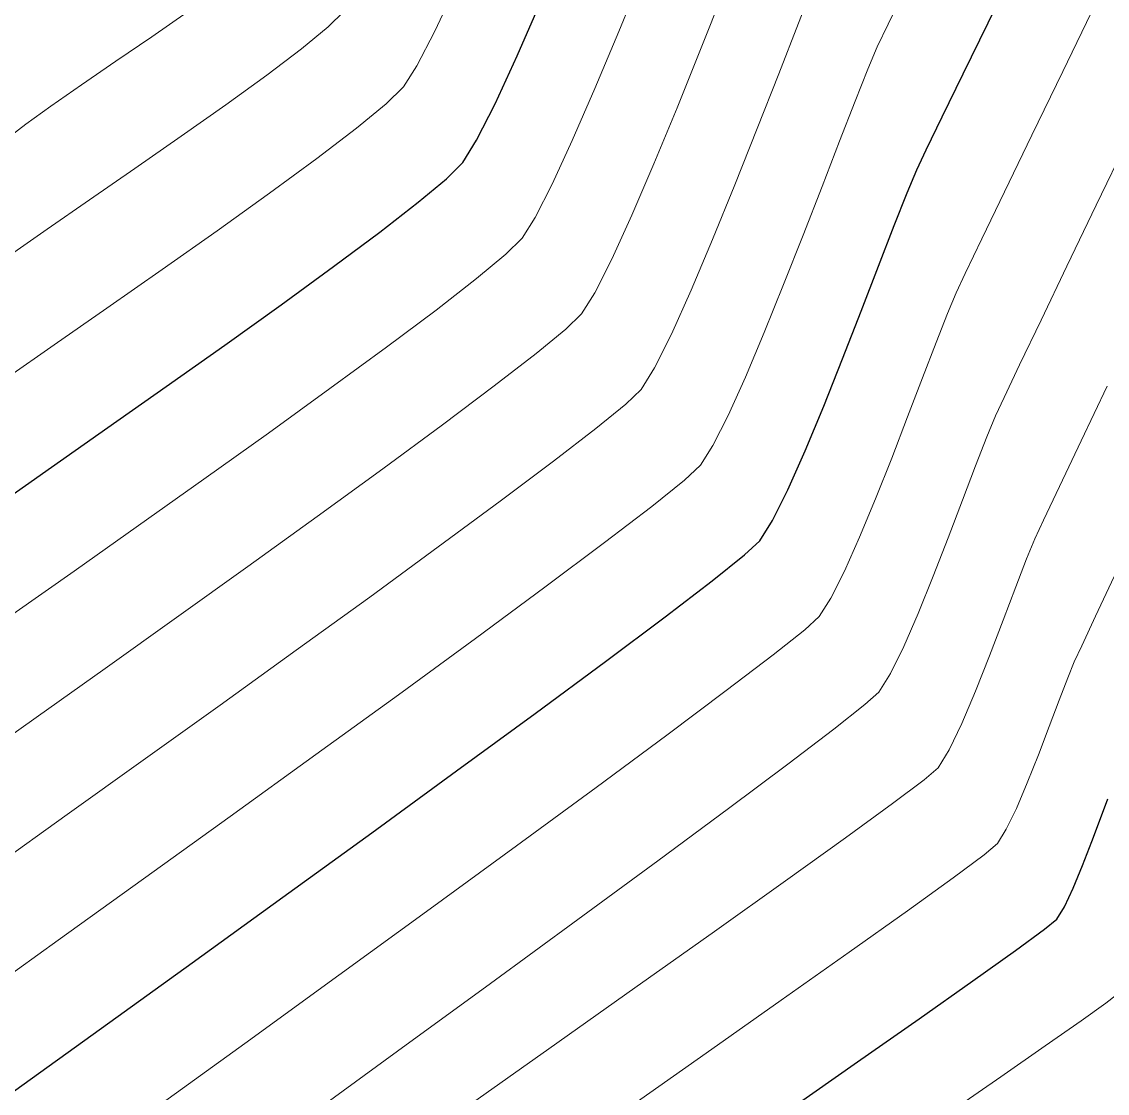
# Model space of a CAD drawing. Header units: millimetres. Extents: x 736950 to 740938, y 8500595 to 8502163.
# Drawn here: x 737905.55 to 737938.18, y 8501256.38 to 8501288.58 of the extents above; entities that cross this region are included whole.
import ezdxf

# ---------------------------------------------------------------- set-up
doc = ezdxf.new("R2010")
doc.units = ezdxf.units.MM
for name, color, linetype, lineweight in [('CONT-MJR', 80, 'Continuous', 30), ('CONT-MNR', 96, 'Continuous', 15), ('pista', 251, 'Continuous', 5)]:
    doc.layers.add(name, color=color, linetype=linetype, lineweight=lineweight)

msp = doc.modelspace()

# ---------------------------------------------------------------- hatches: boundary and pattern name
at = {"layer": 'pista'}
h = msp.add_hatch(dxfattribs=at)
h.set_pattern_fill('HONEY', color=256, scale=3, angle=9.94991650582834, style=0)
h.set_pattern_definition([(9.94991650582834, (1479841.21072825, -18.49207214638591), (0.4979252195647159, 0.4170677100899267), [0.375, -0.75]), (129.9499165058283, (1479841.21072825, -18.49207214638591), (-0.6101538418184378, 0.222682034283025), [0.3749999999999999, -0.7499999999999998]), (69.94991650582834, (1479841.21072825, -18.49207214638591), (-0.112228622253722, 0.6397497443729518), [-0.75, 0.375])])
h.paths.add_polyline_path([(737744.7999806425, 8501250.923935566), (737743.4751223363, 8501250.754223157), (737756.465848178, 8501242.026572531), (737763.5739612179, 8501242.006896213), (737770.002546867, 8501243.455222024), (737769.8468594846, 8501244.342704736), (737763.4750639071, 8501242.907173423), (737756.7405500773, 8501242.925815564)])
h.paths.add_polyline_path([(737794.2809870465, 8501256.017245878), (737809.7820272583, 8501263.709828075), (737823.391616501, 8501273.483615467), (737837.0791595323, 8501280.557800073), (737851.5530432165, 8501285.77819753), (737870.8510758049, 8501293.050216693, -0.9976846880626209), (737871.0089264096, 8501292.63424804), (737865.2748787645, 8501289.581801567, 0.7845063948290762), (737866.1540430214, 8501286.121818589), (737883.2588851704, 8501291.348365877), (737897.4188924351, 8501296.516943583), (737903.2981396064, 8501301.44146652, -0.5512150924587264), (737904.1219025984, 8501301.177325813), (737906.855912117, 8501297.98174819, 0.5618964424650519), (737910.2738656431, 8501298.536066804), (737914.22079628, 8501308.558674501), (737925.6412323939, 8501300.72656757, 0.340189525830376), (737928.7023693406, 8501300.894137181), (737936.9171069289, 8501306.117412793, -0.358727273887905), (737938.1716059428, 8501305.962964654), (737943.1732157968, 8501301.051021611, 0.3417074120720416), (737946.0555081918, 8501300.709858142), (737955.8779356404, 8501307.072689936), (737971.8320576148, 8501314.464803053), (737988.5677626224, 8501323.411181662), (738023.1375471824, 8501336.282937778), (738044.4246208373, 8501357.728329657), (738061.4456776979, 8501362.208386911), (738078.9085143938, 8501363.070318012), (738112.0997810266, 8501372.051506756), (738118.6561313582, 8501373.365123207), (738128.3493353954, 8501376.976906104), (738155.2251721952, 8501366.826195797), (738176.6167526407, 8501363.543890122), (738193.8053773039, 8501353.328603027), (738204.7313956148, 8501340.877429372), (738207.705198212, 8501335.751671141), (738214.35685511, 8501331.742925933), (738229.9282901662, 8501313.374534177), (738233.5603594936, 8501308.186787868), (738234.53883727, 8501308.358438132), (738230.6417003467, 8501313.924784988), (738214.9478837823, 8501332.43754055), (738208.3676942562, 8501336.403214611), (738205.4657963786, 8501341.405035153), (738194.387784551, 8501354.029418997), (738176.9261677533, 8501364.406946706), (738155.4549153853, 8501367.70147717), (738128.3514754312, 8501377.93815071), (738118.4090486554, 8501374.233504975), (738111.8936108743, 8501372.928085677), (738078.7671659255, 8501363.964436961), (738061.3074614278, 8501363.102660457), (738043.958527311, 8501358.536303693), (738022.6381405202, 8501337.057350922), (737988.196920163, 8501324.233464561), (737971.4304040315, 8501315.270615296), (737955.4419368334, 8501307.862588815), (737945.5806043665, 8501301.47455489, -0.3391433520832071), (737943.8038299843, 8501301.693147572), (737938.8116631231, 8501306.59581691, 0.3560082385246841), (737936.4342009705, 8501306.876887502), (737928.158540546, 8501301.61487459, -0.3502196171718997), (737926.1502499409, 8501301.468794718), (737914.5128481541, 8501309.44969617, 0.4302069892023044), (737913.4330382891, 8501309.014522241), (737909.4507249827, 8501298.90206584, -0.5704007069138802), (737907.5397775185, 8501298.566836312), (737904.9064502402, 8501301.644734057, 0.4931454261128044), (737902.7202336333, 8501302.131411942), (737896.9620044216, 8501297.308254998), (737882.9728831241, 8501292.20205278), (737866.0373022418, 8501287.027224885, -0.7384715771871906), (737865.6977918843, 8501288.787355538), (737871.5108758068, 8501291.881875956, 0.9119586051647783), (737870.5337161538, 8501293.892406015), (737851.2416702455, 8501286.62264278), (737836.7183275839, 8501281.384406622), (737822.9200107896, 8501274.252970394), (737809.3164408724, 8501264.483505804), (737793.8201376351, 8501256.79327439), (737778.9884914039, 8501246.402265295), (737769.846859484, 8501244.34270474), (737770.0025468671, 8501243.455222024), (737779.3594973255, 8501245.563292695)])
h.paths.add_polyline_path([(738260.5182952256, 8501271.251537092), (738234.538837269, 8501308.358438132), (738233.56035949, 8501308.186787868), (738259.6897886079, 8501270.86568047), (738269.3749442189, 8501234.589470252), (738274.5057655985, 8501215.583008338), (738279.7983711922, 8501189.602392923), (738280.7089290785, 8501189.641305126), (738275.382018582, 8501215.790318219), (738270.2441657205, 8501234.822827347)])

# ---------------------------------------------------------------- linework, layer by layer
at = {"layer": 'CONT-MJR', "extrusion": (0.8977886900598098, -0.4404264615128056, 0), "elevation": -3081683.099851651}
msp.add_lwpolyline([(7957366.624542272, 3595), (7957368.513113837, 3595)], dxfattribs=at)
at = {"layer": 'CONT-MJR'}
for points, elevation in [([(737920.4402670276, 8501287.546980109), (737921.1740607133, 8501289.228615647)], 3600), ([(737933.8417224766, 8501287.009413356), (737934.5920119826, 8501288.541344931)], 3595), ([(737919.7791979507, 8501286.111497747), (737920.4402670276, 8501287.546980109)], 3600), ([(737933.209759809, 8501285.71378443), (737933.8417224766, 8501287.009413356)], 3595), ([(737932.7329634314, 8501284.727154188), (737933.209759809, 8501285.71378443)], 3595), ([(737932.1603603017, 8501283.437547954), (737932.4481727959, 8501284.122218665)], 3595), ([(737931.7710366863, 8501282.449210964), (737932.1603603017, 8501283.437547954)], 3595), ([(737931.3029917598, 8501281.2352814), (737931.7710366863, 8501282.449210964)], 3595), ([(737914.9226667405, 8501281.21719168), (737916.317102641, 8501282.256545596)], 3600), ([(737930.7790153313, 8501279.87383297), (737931.3029917598, 8501281.2352814)], 3595), ([(737928.5795907851, 8501274.514324753), (737929.0993951274, 8501275.685111567)], 3595), ([(737928.1178039877, 8501273.58638761), (737928.5795907851, 8501274.514324753)], 3595), ([(737927.7368245447, 8501272.97937385), (737928.1178039877, 8501273.58638761)], 3595), ([(737924.890724653, 8501270.69626881), (737926.3055842463, 8501271.778781258)], 3595), ([(737937.9717624389, 8501264.63622222), (737938.1974368934, 8501265.226569341)], 3590), ([(737913.402916094, 8501262.269243974), (737916.0740388976, 8501264.20593571)], 3595), ([(737937.4294850207, 8501263.222069126), (737937.7096466142, 8501263.943714162)], 3590), ([(737937.1496732604, 8501262.544311065), (737937.4294850207, 8501263.222069126)], 3590), ([(737936.2889790636, 8501261.303583175), (737936.6646816445, 8501261.612551715)], 3590), ([(737935.4173961143, 8501260.664856007), (737936.2889790636, 8501261.303583175)], 3590), ([(737932.5244004406, 8501258.617575701), (737934.1343856292, 8501259.75123269)], 3590), ([(737928.6613172842, 8501255.90961064), (737930.6718933813, 8501257.318747526)], 3590)]:
    msp.add_lwpolyline(points, dxfattribs=dict(at, elevation=elevation))
at = {"layer": 'CONT-MJR', "extrusion": (0.8924190098854595, -0.4512076138487205, 0), "elevation": -3177311.382287436}
msp.add_lwpolyline([(7919663.127324293, 3600), (7919664.357159511, 3600)], dxfattribs=at)
at = {"layer": 'CONT-MJR', "extrusion": (0.8491615279529423, -0.5281332213037013, 0), "elevation": -3863198.423647206}
msp.add_lwpolyline([(7608683.042618779, 3600), (7608683.829010313, 3600)], dxfattribs=at)
at = {"layer": 'CONT-MJR', "extrusion": (0.9047523717141331, -0.4259379601275884, 0), "elevation": -2953373.484833723}
msp.add_lwpolyline([(8005870.41387972, 3595), (8005871.082499712, 3595)], dxfattribs=at)
at = {"layer": 'CONT-MJR', "extrusion": (0.7058497408580476, -0.7083615908070023, 0), "elevation": -5501123.503290107}
msp.add_lwpolyline([(6523342.005019107, 3600), (6523342.694129602, 3600)], dxfattribs=at)
at = {"layer": 'CONT-MJR', "extrusion": (0.640425334901504, -0.7680204361970433, 0), "elevation": -6056578.150482651}
msp.add_lwpolyline([(6011172.805837002, 3600.000000000013), (6011173.91363732, 3600.000000000013)], dxfattribs=at)
at = {"layer": 'CONT-MJR', "extrusion": (0.6126879983635783, -0.7903248804518505, 0), "elevation": -6266662.4118064}
msp.add_lwpolyline([(5791827.234384343, 3600.000000000006), (5791828.693166858, 3600.000000000006)], dxfattribs=at)
at = {"layer": 'CONT-MJR', "extrusion": (0.5883245187907812, -0.8086249195947377, 0), "elevation": -6440214.398917436}
msp.add_lwpolyline([(5598206.627991878, 3600.000000000013), (5598208.576218555, 3600.000000000013)], dxfattribs=at)
at = {"layer": 'CONT-MJR', "extrusion": (0.5821995608456728, -0.8130459220432176, 0), "elevation": -6482318.267145785}
msp.add_lwpolyline([(5549396.876106703, 3600.00000000001), (5549398.961792503, 3600.00000000001)], dxfattribs=at)
at = {"layer": 'CONT-MJR', "extrusion": (0.9318595118623259, -0.362819307854072, 0), "elevation": -2396780.664176419}
msp.add_lwpolyline([(8189732.512396554, 3595.000000000003), (8189734.047921567, 3595.000000000003)], dxfattribs=at)
at = {"layer": 'CONT-MJR', "extrusion": (0.5780550663966889, -0.8159977574804479, 0), "elevation": -6510470.914080392}
msp.add_lwpolyline([(5516339.415414504, 3600.000000000006), (5516341.566838285, 3600.000000000006)], dxfattribs=at)
at = {"layer": 'CONT-MJR', "extrusion": (0.9287997098973048, -0.370582108168598, 0), "elevation": -2465032.311490154}
msp.add_lwpolyline([(8169447.157576723, 3595.00000000001), (8169448.688870302, 3595.00000000001)], dxfattribs=at)
at = {"layer": 'CONT-MJR', "extrusion": (0.5753101218033896, -0.8179353664872115, 0), "elevation": -6528968.587931764}
msp.add_lwpolyline([(5494431.514876911, 3600), (5494433.660254961, 3600)], dxfattribs=at)
at = {"layer": 'CONT-MJR', "extrusion": (0.9234330565107516, -0.3837595472991013, 0), "elevation": -2581017.584640604}
msp.add_lwpolyline([(8133546.32726582, 3595), (8133547.773567497, 3595)], dxfattribs=at)
at = {"layer": 'CONT-MJR', "extrusion": (0.5737005295261678, -0.8190651393029705, 0), "elevation": -6539760.830129163}
msp.add_lwpolyline([(5481579.527114878, 3600.000000000007), (5481581.594629481, 3600.000000000007)], dxfattribs=at)
at = {"layer": 'CONT-MJR', "extrusion": (-0.573189041809879, 0.8194231643961948, 0), "elevation": 6543181.930056343}
msp.add_lwpolyline([(-5477493.500490036, 3600.000000000011), (-5477495.418305776, 3600.000000000011)], dxfattribs=at)
at = {"layer": 'CONT-MJR', "extrusion": (0.6773397252110589, -0.7356703722802812, 0), "elevation": -5754306.887105912}
msp.add_lwpolyline([(6301120.849952137, 3595.00000000001), (6301121.476658951, 3595.00000000001)], dxfattribs=at)
at = {"layer": 'CONT-MJR', "extrusion": (0.6246688595994973, -0.7808897590868149, 0), "elevation": -6177596.48748626}
msp.add_lwpolyline([(5886718.842188187, 3595.000000000013), (5886720.084605124, 3595.000000000013)], dxfattribs=at)
at = {"layer": 'CONT-MJR', "extrusion": (-0.5992693328542816, 0.8005474793542131, 0), "elevation": 6363455.070244706}
msp.add_lwpolyline([(-5685292.48750299, 3595.000000000003), (-5685294.72978902, 3595.000000000003)], dxfattribs=at)
at = {"layer": 'CONT-MJR', "extrusion": (0.5942971722940482, -0.804245529053969, 0), "elevation": -6398562.258934154}
msp.add_lwpolyline([(5645749.063050561, 3595), (5645751.68759877, 3595)], dxfattribs=at)
at = {"layer": 'CONT-MJR', "extrusion": (0.5910170118173551, -0.8066590926422911, 0), "elevation": -6421501.108582919}
msp.add_lwpolyline([(5619641.63148652, 3595), (5619644.559655099, 3595)], dxfattribs=at)
at = {"layer": 'CONT-MJR', "extrusion": (0.5887021101334178, -0.8083500637251544, 0), "elevation": -6437584.712724444}
msp.add_lwpolyline([(5601206.682309208, 3595.000000000006), (5601209.835416343, 3595.000000000006)], dxfattribs=at)
at = {"layer": 'CONT-MJR', "extrusion": (0.935247921409118, -0.3539933975371915, 0), "elevation": -2319236.5977194}
msp.add_lwpolyline([(8212014.50971758, 3590.000000000006), (8212015.250171572, 3590.000000000006)], dxfattribs=at)
at = {"layer": 'CONT-MJR', "extrusion": (0.9065929950271074, -0.4220060916240181, 0), "elevation": -2918575.929530322}
msp.add_lwpolyline([(8018598.425324867, 3590), (8018599.043956516, 3590)], dxfattribs=at)
at = {"layer": 'CONT-MJR', "extrusion": (0.5856926084929132, -0.8105332617214219, 0), "elevation": -6458365.410043765}
msp.add_lwpolyline([(5577226.464420608, 3595.000000000003), (5577229.831289417, 3595.000000000003)], dxfattribs=at)
at = {"layer": 'CONT-MJR', "extrusion": (0.8560866218884517, -0.5168323672368237, 0), "elevation": -3761989.4572797}
msp.add_lwpolyline([(7659205.888957624, 3590), (7659206.322222462, 3590)], dxfattribs=at)
at = {"layer": 'CONT-MJR', "extrusion": (0.5800550928395498, -0.8145772457360329, 0), "elevation": -6496890.300615187}
msp.add_lwpolyline([(5532303.368976856, 3590), (5532304.944039861, 3590)], dxfattribs=at)
at = {"layer": 'CONT-MJR', "extrusion": (-0.5846860516971372, 0.8112596507597386, 0), "elevation": 6465283.38133915}
msp.add_lwpolyline([(-5569202.117645918, 3595.000000000011), (-5569205.473320534, 3595.000000000011)], dxfattribs=at)
at = {"layer": 'CONT-MJR', "extrusion": (0.5740771907567075, -0.8188011840812682, 0), "elevation": -6537210.391676264}
msp.add_lwpolyline([(5484596.427362668, 3590), (5484598.689825272, 3590)], dxfattribs=at)
at = {"layer": 'CONT-MJR', "extrusion": (-0.5839042327423543, 0.81182254648757, 0), "elevation": 6470645.61376074}
msp.add_lwpolyline([(-5562967.772215896, 3595.000000000013), (-5562971.037973402, 3595.000000000013)], dxfattribs=at)
at = {"layer": 'CONT-MNR'}
for points, elevation in [([(737923.4965869613, 8501288.286157386), (737924.237216011, 8501290.092949519)], 3599), ([(737917.9531468146, 8501288.267508592), (737918.5685296708, 8501289.569681797)], 3601), ([(737914.7615302657, 8501288.419404434), (737915.2378246051, 8501288.89292484)], 3602), ([(737928.302944682, 8501287.014215002), (737928.8948735733, 8501288.536766188)], 3597), ([(737913.9645306156, 8501287.765820831), (737914.7615302657, 8501288.419404434)], 3602), ([(737922.7741456062, 8501286.567417782), (737923.4965869613, 8501288.286157386)], 3599), ([(737912.9159782904, 8501286.97294365), (737913.9645306156, 8501287.765820831)], 3602), ([(737907.3517477795, 8501286.678711275), (737908.3835023547, 8501287.38598738)], 3603), ([(737917.0233960247, 8501286.619560415), (737917.4268541181, 8501287.254998604)], 3601), ([(737911.6850259269, 8501286.081542501), (737912.9159782904, 8501286.97294365)], 3602), ([(737905.6718045797, 8501285.4982021), (737906.4277070485, 8501286.03832964)], 3603), ([(737915.6141844906, 8501285.375250459), (737916.5070422635, 8501286.10928305)], 3601), ([(737914.4194481997, 8501284.463805122), (737915.6141844906, 8501285.375250459)], 3601), ([(737908.9525316296, 8501284.166246766), (737910.3408261612, 8501285.132387003)], 3602), ([(737921.4894823268, 8501283.694065541), (737922.0963060329, 8501285.011723049)], 3599), ([(737937.8472814561, 8501283.065307897), (737938.7943968212, 8501285.029216364)], 3593), ([(737907.5892949685, 8501283.223891407), (737908.9525316296, 8501284.166246766)], 3602), ([(737906.3202688139, 8501282.346090544), (737907.5892949685, 8501283.223891407)], 3602), ([(737923.2840559797, 8501281.44284761), (737923.8842067855, 8501282.75998867)], 3598), ([(737909.7702231548, 8501281.128417514), (737911.4228420384, 8501282.294046162)], 3601), ([(737925.6684278487, 8501280.505110277), (737926.3132713324, 8501282.027888171)], 3597), ([(737933.6321931122, 8501280.426121244), (737933.908520369, 8501281.015017044)], 3594), ([(737936.185535245, 8501279.609966198), (737936.9656145708, 8501281.23396046)], 3593), ([(737918.0033566615, 8501279.91131376), (737919.2203220145, 8501280.855699362)], 3599), ([(737922.3801102847, 8501279.799467133), (737922.7737371629, 8501280.429586224)], 3598), ([(737933.3715162151, 8501279.805890791), (737933.6321931122, 8501280.426121244)], 3594), ([(737906.5294812511, 8501278.8673743), (737908.1142277281, 8501279.970746063)], 3601), ([(737916.5145185279, 8501278.796517568), (737918.0033566615, 8501279.91131376)], 3599), ([(737921.9048879383, 8501279.338724941), (737922.3801102847, 8501279.799467133)], 3598), ([(737921.0091392492, 8501278.60191758), (737921.9048879383, 8501279.338724941)], 3598), ([(737924.5677300778, 8501278.1705509), (737925.0776131115, 8501279.191442305)], 3597), ([(737927.29948867, 8501277.899879085), (737927.8635768861, 8501279.233748205)], 3596), ([(737932.1754922012, 8501276.700066961), (737932.6253666292, 8501277.878189359)], 3594), ([(737918.1986246151, 8501276.463478997), (737919.7535046608, 8501277.629887963)], 3598), ([(737922.808964748, 8501276.355366597), (737923.7069060764, 8501277.088077689)], 3597), ([(737916.4051395556, 8501275.143533597), (737918.1986246151, 8501276.463478997)], 3598), ([(737931.69815019, 8501275.465329168), (737932.1754922012, 8501276.700066961)], 3594), ([(737911.0270062207, 8501274.830683617), (737912.9653194291, 8501276.216100685)], 3599), ([(737936.7392499644, 8501274.606703265), (737937.3926009334, 8501275.981843835)], 3592), ([(737933.8261660023, 8501274.19974133), (737934.2176519837, 8501275.234350687)], 3593), ([(737924.4844428886, 8501274.010253591), (737925.4692410172, 8501274.802923976)], 3596), ([(737918.0721700008, 8501272.7947853), (737919.9323943666, 8501274.168153558)], 3597), ([(737923.0647189175, 8501272.921824744), (737924.4844428886, 8501274.010253591)], 3596), ([(737921.277929281, 8501271.584735049), (737923.0647189175, 8501272.921824744)], 3596), ([(737935.4270166433, 8501271.591334721), (737935.750944437, 8501272.433016425)], 3592), ([(737905.2894984956, 8501270.77481967), (737907.1280718755, 8501272.069941299)], 3599), ([(737932.4965233834, 8501270.797465697), (737932.9477986721, 8501271.910578538)], 3593), ([(737913.8038546378, 8501269.691359527), (737916.0095893099, 8501271.288998343)], 3597), ([(737908.0579580314, 8501269.145245882), (737910.1994587197, 8501270.670907905)], 3598), ([(737932.0609243857, 8501269.79962563), (737932.4965233834, 8501270.797465697)], 3593), ([(737937.4089928981, 8501269.825248035), (737937.8206704835, 8501270.708306713)], 3591), ([(737911.514168328, 8501268.042435702), (737913.8038546378, 8501269.691359527)], 3597), ([(737934.217669692, 8501268.456345368), (737934.6393525365, 8501269.519530578)], 3592), ([(737936.7296663265, 8501268.193786902), (737936.9865560832, 8501268.861279516)], 3591), ([(737924.9350905202, 8501267.137043223), (737926.7277120646, 8501268.47873041)], 3594), ([(737928.5722704356, 8501266.266754385), (737929.9578553995, 8501267.32170254)], 3593), ([(737906.9197501708, 8501264.753000386), (737909.1997327246, 8501266.382793704)], 3597), ([(737926.7899357573, 8501264.933548313), (737928.5722704356, 8501266.266754385)], 3593), ([(737935.4436930073, 8501264.938274639), (737935.7705981305, 8501265.707595017)], 3591), ([(737930.3133409672, 8501264.052821068), (737931.7247703738, 8501265.081902573)], 3592), ([(737904.7334230108, 8501263.193622587), (737906.9197501708, 8501264.753000386)], 3597), ([(737933.5447838481, 8501262.852551065), (737934.4738349312, 8501263.544726664)], 3591), ([(737919.6394554279, 8501259.674832856), (737922.2658260542, 8501261.59654252)], 3593), ([(737904.1928181702, 8501259.218803305), (737906.6489824747, 8501260.977785647)], 3596), ([(737921.3955961143, 8501257.712888788), (737923.9808414935, 8501259.54178333)], 3592), ([(737926.1178537061, 8501257.579051824), (737928.3784919052, 8501259.17263972)], 3591), ([(737938.1333139362, 8501259.086187858), (737938.4502530645, 8501259.339187287)], 3589), ([(737909.4111711507, 8501255.813874105), (737912.2609225485, 8501257.875060653)], 3594), ([(737913.9465936237, 8501255.53022512), (737916.8471438847, 8501257.63904538)], 3593), ([(737923.7151977385, 8501255.885743907), (737926.1178537061, 8501257.579051824)], 3591)]:
    msp.add_lwpolyline(points, dxfattribs=dict(at, elevation=elevation))
at = {"layer": 'CONT-MNR', "extrusion": (0.9318357850320952, -0.3628802415861448, 0), "elevation": -2397321.086962856}
msp.add_lwpolyline([(8189584.693086989, 3597), (8189586.102485439, 3597)], dxfattribs=at)
at = {"layer": 'CONT-MNR', "extrusion": (0.9294193183312771, -0.3690253794966198, 0), "elevation": -2451348.297101957}
msp.add_lwpolyline([(8173574.463770195, 3598), (8173576.335942959, 3598)], dxfattribs=at)
at = {"layer": 'CONT-MNR', "extrusion": (0.8975186157975071, -0.4409765688751806, 0), "elevation": -3086561.696928304}
msp.add_lwpolyline([(7955475.228807108, 3596.000000000013), (7955476.365922637, 3596.000000000013)], dxfattribs=at)
at = {"layer": 'CONT-MNR', "extrusion": (0.8996443692264827, -0.4366234177401439, 0), "elevation": -3047980.299391108}
msp.add_lwpolyline([(7970335.555534706, 3594.000000000013), (7970337.835127953, 3594.000000000013)], dxfattribs=at)
at = {"layer": 'CONT-MNR', "extrusion": (0.570796739632146, -0.8210913968769323, 0), "elevation": -6559138.227920966}
msp.add_lwpolyline([(5458398.656820869, 3603.000000000006), (5458399.954982094, 3603.000000000006)], dxfattribs=at)
at = {"layer": 'CONT-MNR', "extrusion": (0.9035749648909692, -0.4284300209162331, 0), "elevation": -2975430.701717555}
msp.add_lwpolyline([(7997702.748898575, 3596.00000000001), (7997703.505656177, 3596.00000000001)], dxfattribs=at)
at = {"layer": 'CONT-MNR', "extrusion": (0.8872930119629041, -0.4612061479661753, 0), "elevation": -3266096.971378544}
msp.add_lwpolyline([(7883464.828006066, 3601.00000000001), (7883465.96912853, 3601.00000000001)], dxfattribs=at)
at = {"layer": 'CONT-MNR', "extrusion": (0.5659934059237018, -0.8244097673189517, 0), "elevation": -6590893.076555253}
msp.add_lwpolyline([(5420011.481077088, 3603.000000000013), (5420012.789945622, 3603.000000000013)], dxfattribs=at)
at = {"layer": 'CONT-MNR', "extrusion": (0.9271569359897869, -0.3746732123411417, 0), "elevation": -2501031.619882353}
msp.add_lwpolyline([(8158507.092001682, 3598.000000000003), (8158508.982948383, 3598.000000000003)], dxfattribs=at)
at = {"layer": 'CONT-MNR', "extrusion": (0.9211910793553644, -0.3891105181257617, 0), "elevation": -2628164.81000651}
msp.add_lwpolyline([(8118446.597574978, 3596.000000000006), (8118447.317800784, 3596.000000000006)], dxfattribs=at)
at = {"layer": 'CONT-MNR', "extrusion": (0.931127660479702, -0.3646934053278135, 0), "elevation": -2413257.856560549}
msp.add_lwpolyline([(8184899.304288409, 3597), (8184901.074301155, 3597)], dxfattribs=at)
at = {"layer": 'CONT-MNR', "extrusion": (0.9293523760653161, -0.3691939342699866, 0), "elevation": -2452825.737793789}
msp.add_lwpolyline([(8173130.020786949, 3596.00000000001), (8173131.060141487, 3596.00000000001)], dxfattribs=at)
at = {"layer": 'CONT-MNR', "extrusion": (0.8998320674079595, -0.4362364616401495, 0), "elevation": -3044552.165095787}
msp.add_lwpolyline([(7971643.553959595, 3594.000000000013), (7971645.682499168, 3594.000000000013)], dxfattribs=at)
at = {"layer": 'CONT-MNR', "extrusion": (-0.5696074406801427, 0.8219168835848416, 0), "elevation": 6567033.535339586}
msp.add_lwpolyline([(-5448893.53422098, 3603.000000000006), (-5448894.6584718, 3603.000000000006)], dxfattribs=at)
at = {"layer": 'CONT-MNR', "extrusion": (0.7029092643852762, -0.7112795273599191, 0), "elevation": -5528102.416619464}
msp.add_lwpolyline([(6500497.669765016, 3601.000000000003), (6500498.395715564, 3601.000000000003)], dxfattribs=at)
at = {"layer": 'CONT-MNR', "extrusion": (0.9167572077976027, -0.3994448922581724, 0), "elevation": -2719299.474982061}
msp.add_lwpolyline([(8088373.522292725, 3599.000000000006), (8088375.219246642, 3599.000000000006)], dxfattribs=at)
at = {"layer": 'CONT-MNR', "extrusion": (0.9320690295394154, -0.3622807256444268, 0), "elevation": -2392049.87105554}
msp.add_lwpolyline([(8191122.314343678, 3596.000000000003), (8191123.601256157, 3596.000000000003)], dxfattribs=at)
at = {"layer": 'CONT-MNR', "extrusion": (0.5768083629909802, -0.8168794968559719, 0), "elevation": -6518892.6658474}
msp.add_lwpolyline([(5506396.188470601, 3602.00000000001), (5506397.834000661, 3602.00000000001)], dxfattribs=at)
at = {"layer": 'CONT-MNR', "extrusion": (0.9238001319560476, -0.3828750660437279, 0), "elevation": -2573234.994291089}
msp.add_lwpolyline([(8136020.469543677, 3598.000000000006), (8136022.295818084, 3598.000000000006)], dxfattribs=at)
at = {"layer": 'CONT-MNR', "extrusion": (0.6105292833689913, -0.7919936831496486, 0), "elevation": -6282451.392227013}
msp.add_lwpolyline([(5774699.707923671, 3603), (5774700.373762052, 3603)], dxfattribs=at)
at = {"layer": 'CONT-MNR', "extrusion": (0.9291967250575935, -0.3695855058606098, 0), "elevation": -2456271.889882227}
msp.add_lwpolyline([(8172092.068754732, 3597), (8172093.887527632, 3597)], dxfattribs=at)
at = {"layer": 'CONT-MNR', "extrusion": (0.9326402900515992, -0.3608075517120852, 0), "elevation": -2379104.449271419}
msp.add_lwpolyline([(8194890.200638078, 3596.00000000001), (8194891.663323727, 3596.00000000001)], dxfattribs=at)
at = {"layer": 'CONT-MNR', "extrusion": (0.9001579854977647, -0.4355635443245981, 0), "elevation": -3038590.996443111}
msp.add_lwpolyline([(7973915.816631285, 3594), (7973917.706730478, 3594)], dxfattribs=at)
at = {"layer": 'CONT-MNR', "extrusion": (0.591261656399677, -0.8064797912356578, 0), "elevation": -6419813.617680346}
msp.add_lwpolyline([(5621594.837335474, 3601.000000000003), (5621596.600540619, 3601.000000000003)], dxfattribs=at)
at = {"layer": 'CONT-MNR', "extrusion": (0.9186331042368938, -0.3951116548522557, 0), "elevation": -2681074.591226652}
msp.add_lwpolyline([(8101122.098847927, 3598.000000000009), (8101123.777165531, 3598.000000000009)], dxfattribs=at)
at = {"layer": 'CONT-MNR', "extrusion": (0.8918989130134196, -0.4522348161801354, 0), "elevation": -3186425.094322384}
msp.add_lwpolyline([(7915998.348715027, 3599.00000000001), (7915999.475107186, 3599.00000000001)], dxfattribs=at)
at = {"layer": 'CONT-MNR', "extrusion": (0.9259997240508975, -0.3775241860565514, 0), "elevation": -2526120.015556522}
msp.add_lwpolyline([(8150769.842690778, 3597.000000000006), (8150771.622627787, 3597.000000000006)], dxfattribs=at)
at = {"layer": 'CONT-MNR', "extrusion": (0.931886985312667, -0.3627487375648182, 0), "elevation": -2396162.906644229}
msp.add_lwpolyline([(8189917.03526797, 3596.00000000001), (8189918.601908049, 3596.00000000001)], dxfattribs=at)
at = {"layer": 'CONT-MNR', "extrusion": (0.5820985346433281, -0.8131182546014388, 0), "elevation": -6483010.662876008}
msp.add_lwpolyline([(5548593.214145325, 3601), (5548595.150661739, 3601)], dxfattribs=at)
at = {"layer": 'CONT-MNR', "extrusion": (0.900739030241846, -0.4343606789282138, 0), "elevation": -3027936.323438901}
msp.add_lwpolyline([(7977966.241852524, 3594), (7977967.80612625, 3594)], dxfattribs=at)
at = {"layer": 'CONT-MNR', "extrusion": (0.9010195517158214, -0.4337784773658329, 0), "elevation": -3022777.195373523}
msp.add_lwpolyline([(7979921.779769431, 3593), (7979923.812297395, 3593)], dxfattribs=at)
at = {"layer": 'CONT-MNR', "extrusion": (0.8478926443640608, -0.5301679579466496, 0), "elevation": -3881429.91224731}
msp.add_lwpolyline([(7599396.391951382, 3599), (7599397.119173207, 3599)], dxfattribs=at)
at = {"layer": 'CONT-MNR', "extrusion": (-0.5727220183311005, 0.819749650636553, 0), "elevation": 6546308.036086794}
msp.add_lwpolyline([(-5473768.683117085, 3602), (-5473770.031898396, 3602)], dxfattribs=at)
at = {"layer": 'CONT-MNR', "extrusion": (0.7020847408389294, -0.7120934044640025, 0), "elevation": -5535624.10417489}
msp.add_lwpolyline([(6494088.12097183, 3599.000000000003), (6494088.809291864, 3599.000000000003)], dxfattribs=at)
at = {"layer": 'CONT-MNR', "extrusion": (0.9299474200111816, -0.3676925291796761, 0), "elevation": -2439622.735685677}
msp.add_lwpolyline([(8177074.811944261, 3596.000000000006), (8177076.410751928, 3596.000000000006)], dxfattribs=at)
at = {"layer": 'CONT-MNR', "extrusion": (0.9019204875570754, -0.4319021117392314, 0), "elevation": -3006163.51231691}
msp.add_lwpolyline([(7986194.731337817, 3594.00000000001), (7986195.8824057, 3594.00000000001)], dxfattribs=at)
at = {"layer": 'CONT-MNR', "extrusion": (0.638718991126621, -0.7694400888790444, 0), "elevation": -6069903.277258022}
msp.add_lwpolyline([(5997714.161906485, 3599.000000000013), (5997715.310883132, 3599.000000000013)], dxfattribs=at)
at = {"layer": 'CONT-MNR', "extrusion": (0.8931230749693804, -0.4498123752824491, 0), "elevation": -3164925.286204312}
msp.add_lwpolyline([(7924616.514078799, 3598.00000000001), (7924617.64859364, 3598.00000000001)], dxfattribs=at)
at = {"layer": 'CONT-MNR', "extrusion": (0.5729555727374549, -0.8195864272113681, 0), "elevation": -6544745.111732371}
msp.add_lwpolyline([(5475635.209590451, 3601.000000000013), (5475637.230116134, 3601.000000000013)], dxfattribs=at)
at = {"layer": 'CONT-MNR', "extrusion": (0.926573349978793, -0.3761141144773448, 0), "elevation": -2513706.818328719}
msp.add_lwpolyline([(8154603.863676606, 3596.000000000013), (8154605.422955508, 3596.000000000013)], dxfattribs=at)
at = {"layer": 'CONT-MNR', "extrusion": (0.9120087387222621, -0.4101707699169075, 0), "elevation": -2813982.111927012}
msp.add_lwpolyline([(8055916.210138671, 3597), (8055917.650550276, 3597)], dxfattribs=at)
at = {"layer": 'CONT-MNR', "extrusion": (0.9309642152962679, -0.3651104351258726, 0), "elevation": -2416916.406901059}
msp.add_lwpolyline([(8183813.522425196, 3594), (8183814.45787332, 3594)], dxfattribs=at)
at = {"layer": 'CONT-MNR', "extrusion": (0.9019774839908123, -0.4317830686509188, 0), "elevation": -3005106.773475836}
msp.add_lwpolyline([(7986589.656284114, 3593.00000000001), (7986591.143958672, 3593.00000000001)], dxfattribs=at)
at = {"layer": 'CONT-MNR', "extrusion": (0.5717463722485299, -0.8204304271665244, 0), "elevation": -6552812.471332239}
msp.add_lwpolyline([(5465974.567284215, 3601.000000000013), (5465976.321085621, 3601.000000000013)], dxfattribs=at)
at = {"layer": 'CONT-MNR', "extrusion": (0.5909524163395933, -0.8067064160042339, 0), "elevation": -6421962.60207986}
msp.add_lwpolyline([(5619131.126569964, 3599), (5619133.233516186, 3599)], dxfattribs=at)
at = {"layer": 'CONT-MNR', "extrusion": (0.9338970990300246, -0.357541897437635, 0), "elevation": -2350409.885102914}
msp.add_lwpolyline([(8203160.579543888, 3594.00000000001), (8203161.711181101, 3594.00000000001)], dxfattribs=at)
at = {"layer": 'CONT-MNR', "extrusion": (0.6121438269035312, -0.7907464417775774, 0), "elevation": -6270642.014539166}
msp.add_lwpolyline([(5787512.041330192, 3598.000000000003), (5787513.629240706, 3598.000000000003)], dxfattribs=at)
at = {"layer": 'CONT-MNR', "extrusion": (0.8484309936335711, -0.5293060069959071, 0), "elevation": -3873699.528589914}
msp.add_lwpolyline([(7603335.032228837, 3597), (7603335.791805278, 3597)], dxfattribs=at)
at = {"layer": 'CONT-MNR', "extrusion": (0.9030449768889153, -0.4295460041901201, 0), "elevation": -2985301.125039265}
msp.add_lwpolyline([(7994012.810426024, 3593.000000000013), (7994013.901082115, 3593.000000000013)], dxfattribs=at)
at = {"layer": 'CONT-MNR', "extrusion": (0.9115046230957006, -0.4112898273421856, 0), "elevation": -2823864.974636758}
msp.add_lwpolyline([(8052454.833459312, 3596), (8052456.099558875, 3596)], dxfattribs=at)
at = {"layer": 'CONT-MNR', "extrusion": (0.5853618271868907, -0.8107721821032248, 0), "elevation": -6460652.186705928}
msp.add_lwpolyline([(5574601.884371452, 3599.000000000006), (5574604.165545008, 3599.000000000006)], dxfattribs=at)
at = {"layer": 'CONT-MNR', "extrusion": (0.6905605635356562, -0.7232745730974627, 0), "elevation": -5639176.54577525}
msp.add_lwpolyline([(6404368.150806679, 3597), (6404368.785110228, 3597)], dxfattribs=at)
at = {"layer": 'CONT-MNR', "extrusion": (0.9026201799793646, -0.4304379289677197, 0), "elevation": -2993194.445084925}
msp.add_lwpolyline([(7991059.499765124, 3592.000000000013), (7991061.322082495, 3592.000000000013)], dxfattribs=at)
at = {"layer": 'CONT-MNR', "extrusion": (0.9059755412712205, -0.4233300351006516, 0), "elevation": -2930294.881979499}
msp.add_lwpolyline([(8014338.758629393, 3593.000000000004), (8014339.369221942, 3593.000000000004)], dxfattribs=at)
at = {"layer": 'CONT-MNR', "extrusion": (0.892950416565291, -0.4501550328007824, 0), "elevation": -3167960.487880916}
msp.add_lwpolyline([(7923399.050933547, 3596), (7923400.064814844, 3596)], dxfattribs=at)
at = {"layer": 'CONT-MNR', "extrusion": (0.9227302619785192, -0.3854463174412924, 0), "elevation": -2595871.022849351}
msp.add_lwpolyline([(8128818.880350533, 3593.000000000013), (8128819.561667961, 3593.000000000013)], dxfattribs=at)
at = {"layer": 'CONT-MNR', "extrusion": (0.6111987066403812, -0.791477189185592, 0), "elevation": -6277548.847795798}
msp.add_lwpolyline([(5780016.569286048, 3597), (5780018.183867875, 3597)], dxfattribs=at)
at = {"layer": 'CONT-MNR', "extrusion": (0.9324460700252103, -0.3613091840716768, 0), "elevation": -2383504.957305282}
msp.add_lwpolyline([(8193603.092551359, 3593.000000000013), (8193604.022364847, 3593.000000000013)], dxfattribs=at)
at = {"layer": 'CONT-MNR', "extrusion": (0.8455577292961574, -0.5338840009098664, 0), "elevation": -3914735.853037647}
msp.add_lwpolyline([(7582285.858057232, 3596), (7582286.553148124, 3596)], dxfattribs=at)
at = {"layer": 'CONT-MNR', "extrusion": (0.9294301428233775, -0.3689981159996835, 0), "elevation": -2451098.666695169}
msp.add_lwpolyline([(8173635.756457347, 3594.00000000001), (8173637.076275633, 3594.00000000001)], dxfattribs=at)
at = {"layer": 'CONT-MNR', "extrusion": (0.5878649938565728, -0.8089590527325914, 0), "elevation": -6443388.264158041}
msp.add_lwpolyline([(5594543.779103654, 3598.00000000001), (5594546.21612395, 3598.00000000001)], dxfattribs=at)
at = {"layer": 'CONT-MNR', "extrusion": (0.6004427951573557, -0.7996677120802251, 0), "elevation": -6355115.757004875}
msp.add_lwpolyline([(5694619.567961344, 3597.000000000003), (5694621.567123836, 3597.000000000003)], dxfattribs=at)
at = {"layer": 'CONT-MNR', "extrusion": (-0.6822666400699983, 0.7311034344383807, 0), "elevation": 5711849.275001046}
msp.add_lwpolyline([(-6339636.04102434, 3596), (-6339636.700318344, 3596)], dxfattribs=at)
at = {"layer": 'CONT-MNR', "extrusion": (0.5787829716842279, -0.8154816194669101, 0), "elevation": -6505543.029409943}
msp.add_lwpolyline([(5522143.577976709, 3599.000000000003), (5522145.988932921, 3599.000000000003)], dxfattribs=at)
at = {"layer": 'CONT-MNR', "extrusion": (0.9041971092462346, -0.4271154265895261, 0), "elevation": -2963785.26376036}
msp.add_lwpolyline([(8002010.968769422, 3592), (8002012.089470345, 3592)], dxfattribs=at)
at = {"layer": 'CONT-MNR', "extrusion": (0.9236246916374629, -0.3832980941742362, 0), "elevation": -2576950.726388588}
msp.add_lwpolyline([(8134833.174693939, 3594), (8134834.424060404, 3594)], dxfattribs=at)
at = {"layer": 'CONT-MNR', "extrusion": (0.9349892836757279, -0.3546759639608374, 0), "elevation": -2325237.402161613}
msp.add_lwpolyline([(8210326.455310222, 3593.000000000003), (8210327.665481826, 3593.000000000003)], dxfattribs=at)
at = {"layer": 'CONT-MNR', "extrusion": (0.5844511677682726, -0.8114288832019122, 0), "elevation": -6466904.080541901}
msp.add_lwpolyline([(5567341.85848567, 3598), (5567344.432677696, 3598)], dxfattribs=at)
at = {"layer": 'CONT-MNR', "extrusion": (0.9066331963309462, -0.4219197166650689, 0), "elevation": -2917817.435187028}
msp.add_lwpolyline([(8018886.091766356, 3592), (8018886.708821108, 3592)], dxfattribs=at)
at = {"layer": 'CONT-MNR', "extrusion": (0.5769543620732807, -0.8167763856066199, 0), "elevation": -6517899.53799913}
msp.add_lwpolyline([(5507551.120904288, 3599), (5507553.487333955, 3599)], dxfattribs=at)
at = {"layer": 'CONT-MNR', "extrusion": (0.9134258914480636, -0.4070050869857897, 0), "elevation": -2786016.354388671}
msp.add_lwpolyline([(8065623.394827345, 3594.000000000006), (8065624.507712637, 3594.000000000006)], dxfattribs=at)
at = {"layer": 'CONT-MNR', "extrusion": (0.9322912786647483, -0.3617084070430886, 0), "elevation": -2387013.069143446}
msp.add_lwpolyline([(8192578.21084284, 3593), (8192579.45258492, 3593)], dxfattribs=at)
at = {"layer": 'CONT-MNR', "extrusion": (0.9236705759334497, -0.3831875091319776, 0), "elevation": -2575971.867983181}
msp.add_lwpolyline([(8135142.966675281, 3592), (8135143.61724269, 3592)], dxfattribs=at)
at = {"layer": 'CONT-MNR', "extrusion": (0.5896378281986756, -0.8076677730088958, 0), "elevation": -6431099.656442486}
msp.add_lwpolyline([(5608662.11990535, 3597), (5608664.673654256, 3597)], dxfattribs=at)
at = {"layer": 'CONT-MNR', "extrusion": (-0.581997810844751, 0.8131903517454677, 0), "elevation": 6483689.166474042}
msp.add_lwpolyline([(-5547782.374521495, 3598), (-5547785.012842821, 3598)], dxfattribs=at)
at = {"layer": 'CONT-MNR', "extrusion": (0.8935509502471504, -0.4489618016183721, 0), "elevation": -3157368.121478328}
msp.add_lwpolyline([(7927621.331004354, 3594.000000000004), (7927622.242487323, 3594.000000000004)], dxfattribs=at)
at = {"layer": 'CONT-MNR', "extrusion": (0.9054194534221909, -0.4245180954501956, 0), "elevation": -2940799.991745871}
msp.add_lwpolyline([(8010483.836300855, 3591.00000000001), (8010485.154145113, 3591.00000000001)], dxfattribs=at)
at = {"layer": 'CONT-MNR', "extrusion": (0.5935999967950715, -0.8047602399503168, 0), "elevation": -6403455.292200351}
msp.add_lwpolyline([(5640201.898073262, 3596.000000000009), (5640204.490143569, 3596.000000000009)], dxfattribs=at)
at = {"layer": 'CONT-MNR', "extrusion": (0.9354271133866774, -0.353519611253843, 0), "elevation": -2315081.421772047}
msp.add_lwpolyline([(8213193.52214265, 3592), (8213194.590087768, 3592)], dxfattribs=at)
at = {"layer": 'CONT-MNR', "extrusion": (0.8442500098212229, -0.5359495507199024, 0), "elevation": -3933255.208903858}
msp.add_lwpolyline([(7572690.873032406, 3594), (7572691.521774374, 3594)], dxfattribs=at)
at = {"layer": 'CONT-MNR', "extrusion": (-0.6723728798840309, 0.7402126116167264, 0), "elevation": 5796583.993231187}
msp.add_lwpolyline([(-6262248.011825967, 3594.000000000003), (-6262248.606235106, 3594.000000000003)], dxfattribs=at)
at = {"layer": 'CONT-MNR', "extrusion": (0.9340724722747, -0.3570834867907363, 0), "elevation": -2346378.529224626}
msp.add_lwpolyline([(8204306.111625153, 3592.00000000001), (8204307.260164859, 3592.00000000001)], dxfattribs=at)
at = {"layer": 'CONT-MNR', "extrusion": (-0.6223237988073226, 0.7827599181345599, 0), "elevation": 6195222.819220438}
msp.add_lwpolyline([(-5868162.923773561, 3594.000000000004), (-5868164.139866288, 3594.000000000004)], dxfattribs=at)
at = {"layer": 'CONT-MNR', "extrusion": (0.5899433242370297, -0.8074446570435418, 0), "elevation": -6428974.575685374}
msp.add_lwpolyline([(5611093.550111371, 3596), (5611096.420079498, 3596)], dxfattribs=at)
at = {"layer": 'CONT-MNR', "extrusion": (0.8961003177140622, -0.4438515749580677, 0), "elevation": -3112040.835461559}
msp.add_lwpolyline([(7945521.969893025, 3593.000000000011), (7945522.87587083, 3593.000000000011)], dxfattribs=at)
at = {"layer": 'CONT-MNR', "extrusion": (0.9081179707936284, -0.4187144028113465, 0), "elevation": -2889469.895589513}
msp.add_lwpolyline([(8029140.387656569, 3591.000000000003), (8029140.924391961, 3591.000000000003)], dxfattribs=at)
at = {"layer": 'CONT-MNR', "extrusion": (0.6067677371721154, -0.7948791814653536, 0), "elevation": -6309731.199017769}
msp.add_lwpolyline([(5744858.031237055, 3594.000000000003), (5744859.796016091, 3594.000000000003)], dxfattribs=at)
at = {"layer": 'CONT-MNR', "extrusion": (0.923670575559717, -0.3831875100328573, 0), "elevation": -2575969.365974502}
msp.add_lwpolyline([(8135140.138525523, 3591.000000000003), (8135140.654455642, 3591.000000000003)], dxfattribs=at)
at = {"layer": 'CONT-MNR', "extrusion": (0.5790217250309311, -0.8153121132070864, 0), "elevation": -6503922.91511954}
msp.add_lwpolyline([(5524042.356146503, 3598.000000000003), (5524044.903518799, 3598.000000000003)], dxfattribs=at)
at = {"layer": 'CONT-MNR', "extrusion": (0.8453330729312254, -0.5342396426779388, 0), "elevation": -3917916.869589278}
msp.add_lwpolyline([(7580635.526270378, 3593), (7580636.18297441, 3593)], dxfattribs=at)
at = {"layer": 'CONT-MNR', "extrusion": (0.5873712161851936, -0.8093176474025057, 0), "elevation": -6446795.371284178}
msp.add_lwpolyline([(5590606.415191853, 3596.000000000006), (5590609.480521727, 3596.000000000006)], dxfattribs=at)
at = {"layer": 'CONT-MNR', "extrusion": (0.66721078881454, -0.7448689571256675, 0), "elevation": -5839975.221589779}
msp.add_lwpolyline([(6221799.578178493, 3593.000000000003), (6221800.140665265, 3593.000000000003)], dxfattribs=at)
at = {"layer": 'CONT-MNR', "extrusion": (0.9203550491508893, -0.3910838573790336, 0), "elevation": -2645547.377348737}
msp.add_lwpolyline([(8112778.45429219, 3592.000000000013), (8112779.508322888, 3592.000000000013)], dxfattribs=at)
at = {"layer": 'CONT-MNR', "extrusion": (0.5827423490435123, -0.8126569723021204, 0), "elevation": -6478602.458941865}
msp.add_lwpolyline([(5553714.997842524, 3597), (5553717.845828429, 3597)], dxfattribs=at)
at = {"layer": 'CONT-MNR', "extrusion": (0.6199246720455491, -0.7846613288478147, 0), "elevation": -6213154.726421526}
msp.add_lwpolyline([(5849170.457705422, 3593), (5849171.644374135, 3593)], dxfattribs=at)
at = {"layer": 'CONT-MNR', "extrusion": (0.935427112989624, -0.3535196123044622, 0), "elevation": -2315079.011363025}
msp.add_lwpolyline([(8213191.022911471, 3591), (8213191.86984146, 3591)], dxfattribs=at)
at = {"layer": 'CONT-MNR', "extrusion": (0.5783048137874855, -0.8158207783270917, 0), "elevation": -6508776.226553652}
msp.add_lwpolyline([(5518320.656531775, 3598.000000000003), (5518323.048804559, 3598.000000000003)], dxfattribs=at)
at = {"layer": 'CONT-MNR', "extrusion": (0.9011532970984509, -0.4335005595481869, 0), "elevation": -3020312.73033732}
msp.add_lwpolyline([(7980839.061785392, 3592), (7980839.942336056, 3592)], dxfattribs=at)
at = {"layer": 'CONT-MNR', "extrusion": (0.9340724721777854, -0.3570834870442489, 0), "elevation": -2346376.102316539}
msp.add_lwpolyline([(8204303.861295128, 3591), (8204304.772140358, 3591)], dxfattribs=at)
at = {"layer": 'CONT-MNR', "extrusion": (0.5947413837237181, -0.8039170893110789, 0), "elevation": -6395439.435287746}
msp.add_lwpolyline([(5649283.207590172, 3594), (5649285.846438099, 3594)], dxfattribs=at)
at = {"layer": 'CONT-MNR', "extrusion": (0.850298513448445, -0.526300710646836, 0), "elevation": -3846759.008566804}
msp.add_lwpolyline([(7616988.68920513, 3592), (7616989.316597949, 3592)], dxfattribs=at)
at = {"layer": 'CONT-MNR', "extrusion": (0.5854878852528815, -0.8106811557092646, 0), "elevation": -6459776.655849625}
msp.add_lwpolyline([(5575598.691204809, 3596.000000000009), (5575601.869335318, 3596.000000000009)], dxfattribs=at)
at = {"layer": 'CONT-MNR', "extrusion": (0.929555456483534, -0.3686823203269839, 0), "elevation": -2448314.144698478}
msp.add_lwpolyline([(8174461.797667699, 3591), (8174462.704719721, 3591)], dxfattribs=at)
at = {"layer": 'CONT-MNR', "extrusion": (0.6515038237047126, -0.7586453504096226, 0), "elevation": -5968679.812254101}
msp.add_lwpolyline([(6098436.366421748, 3592.000000000013), (6098436.919429373, 3592.000000000013)], dxfattribs=at)
at = {"layer": 'CONT-MNR', "extrusion": (-0.6027764077003727, 0.7979101467708218, 0), "elevation": 6338437.835053323}
msp.add_lwpolyline([(-5713165.237796223, 3592.000000000011), (-5713166.427443667, 3592.000000000011)], dxfattribs=at)
at = {"layer": 'CONT-MNR', "extrusion": (-0.5918002590429579, 0.8060846440645598, 0), "elevation": 6416036.716879228}
msp.add_lwpolyline([(-5625876.449799143, 3594.000000000003), (-5625879.413714061, 3594.000000000003)], dxfattribs=at)
at = {"layer": 'CONT-MNR', "extrusion": (0.5840778080650404, -0.8116976740917383, 0), "elevation": -6469458.860303271}
msp.add_lwpolyline([(5564358.144365934, 3596.000000000003), (5564361.352722163, 3596.000000000003)], dxfattribs=at)
at = {"layer": 'CONT-MNR', "extrusion": (0.5949889387343825, -0.8037338880398992, 0), "elevation": -6393696.440690494}
msp.add_lwpolyline([(5651252.729266929, 3593), (5651255.3686756, 3593)], dxfattribs=at)
at = {"layer": 'CONT-MNR', "extrusion": (0.9011532970777795, -0.4335005595911581, 0), "elevation": -3020310.149860244}
msp.add_lwpolyline([(7980837.657923491, 3591.000000000006), (7980838.356240992, 3591.000000000006)], dxfattribs=at)
at = {"layer": 'CONT-MNR', "extrusion": (0.5830727453924058, -0.8124199490291721, 0), "elevation": -6476329.454768429}
msp.add_lwpolyline([(5556362.454987941, 3592), (5556364.678135699, 3592)], dxfattribs=at)
at = {"layer": 'CONT-MNR', "extrusion": (0.850298513773454, -0.5263007101217472, 0), "elevation": -3846756.289121014}
msp.add_lwpolyline([(7616987.698289754, 3591.000000000003), (7616988.195841342, 3591.000000000003)], dxfattribs=at)
at = {"layer": 'CONT-MNR', "extrusion": (0.5897208166657042, -0.8076071807451534, 0), "elevation": -6430514.665868542}
msp.add_lwpolyline([(5609318.858198646, 3594), (5609322.072478672, 3594)], dxfattribs=at)
at = {"layer": 'CONT-MNR', "extrusion": (0.6440308413041214, -0.7649995264371774, 0), "elevation": -6028210.025822315}
msp.add_lwpolyline([(6039595.43588376, 3591), (6039595.965655715, 3591)], dxfattribs=at)
at = {"layer": 'CONT-MNR', "extrusion": (0.5923633368161902, -0.8056709484622049, 0), "elevation": -6412101.397916047}
msp.add_lwpolyline([(5630358.218274717, 3593), (5630361.200543739, 3593)], dxfattribs=at)
at = {"layer": 'CONT-MNR', "extrusion": (-0.5830182218367881, 0.8124590777425469, 0), "elevation": 6476713.631289126}
msp.add_lwpolyline([(-5555909.014131459, 3596), (-5555912.170130273, 3596)], dxfattribs=at)
at = {"layer": 'CONT-MNR', "extrusion": (-0.5799247416635683, 0.8146700522336903, 0), "elevation": 6497781.175031742}
msp.add_lwpolyline([(-5531258.244783433, 3592), (-5531260.863429233, 3592)], dxfattribs=at)
at = {"layer": 'CONT-MNR', "extrusion": (0.5850209403633067, -0.811018186809909, 0), "elevation": -6462972.207975326}
msp.add_lwpolyline([(5571892.616533136, 3591), (5571894.313751877, 3591)], dxfattribs=at)
at = {"layer": 'CONT-MNR', "extrusion": (0.5881773583913475, -0.8087319673883161, 0), "elevation": -6441215.717102387}
msp.add_lwpolyline([(5597024.12533845, 3594.000000000003), (5597027.515266179, 3594.000000000003)], dxfattribs=at)
at = {"layer": 'CONT-MNR', "extrusion": (0.5797366598618626, -0.8148039059873309, 0), "elevation": -6499055.038598042}
msp.add_lwpolyline([(5529761.02346523, 3591.000000000003), (5529763.168211758, 3591.000000000003)], dxfattribs=at)
at = {"layer": 'CONT-MNR', "extrusion": (0.5782659250800016, -0.8158483436836591, 0), "elevation": -6509022.22296881}
msp.add_lwpolyline([(5518022.770808511, 3592), (5518025.703997743, 3592)], dxfattribs=at)
at = {"layer": 'CONT-MNR', "extrusion": (-0.5772203169452828, 0.8165884555304388, 0), "elevation": 6516082.845333832}
msp.add_lwpolyline([(-5509683.308949879, 3591.000000000003), (-5509685.809926732, 3591.000000000003)], dxfattribs=at)
at = {"layer": 'CONT-MNR', "extrusion": (0.5869913015274344, -0.8095932385655952, 0), "elevation": -6449412.816499654}
msp.add_lwpolyline([(5587573.201799752, 3594), (5587576.692649285, 3594)], dxfattribs=at)
at = {"layer": 'CONT-MNR', "extrusion": (0.5891205735916776, -0.8080451409240779, 0), "elevation": -6434677.930721952}
msp.add_lwpolyline([(5604535.89930568, 3593), (5604539.354943737, 3593)], dxfattribs=at)
at = {"layer": 'CONT-MNR', "extrusion": (0.5826620830560585, -0.8127145236605376, 0), "elevation": -6479128.158822785}
msp.add_lwpolyline([(5553093.452830946, 3589.000000000004), (5553094.366264645, 3589.000000000004)], dxfattribs=at)
at = {"layer": 'CONT-MNR', "extrusion": (-0.5732963043076073, 0.8193481234904, 0), "elevation": 6542433.464453857}
msp.add_lwpolyline([(-5478366.408591753, 3589.000000000009), (-5478367.72748221, 3589.000000000009)], dxfattribs=at)
at = {"layer": 'CONT-MNR', "extrusion": (-0.5774673335533504, 0.8164137913330369, 0), "elevation": 6514418.539791904}
msp.add_lwpolyline([(-5511644.508255191, 3592.000000000003), (-5511647.827596134, 3592.000000000003)], dxfattribs=at)
at = {"layer": 'CONT-MNR', "extrusion": (0.5703334053485318, -0.8214132983727176, 0), "elevation": -6562176.479251804}
msp.add_lwpolyline([(5454700.386956061, 3589.000000000006), (5454702.008244503, 3589.000000000006)], dxfattribs=at)
at = {"layer": 'CONT-MNR', "extrusion": (0.5701042207854217, -0.821572381134278, 0), "elevation": -6563698.005977595}
msp.add_lwpolyline([(5452867.602298376, 3589), (5452869.422847941, 3589)], dxfattribs=at)

doc.saveas('drawing.dxf')
